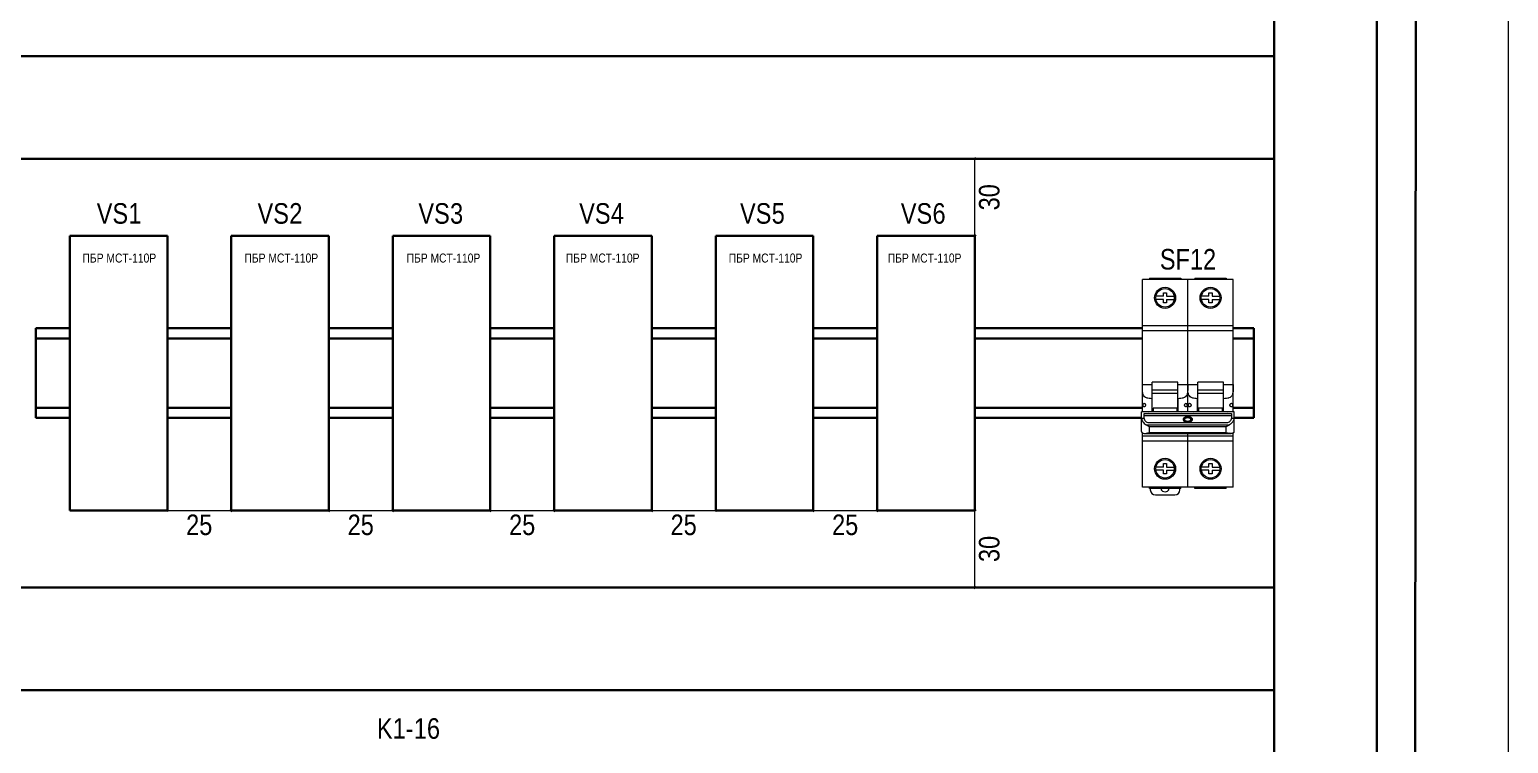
# Model space of a CAD drawing. Header units: millimetres. Extents: x -6000 to 26000, y -6000 to 26000.
# Drawn here: x 85.9 to 166.1, y -5174.4 to -5135.7 of the extents above; entities that cross this region are included whole.
import ezdxf

# ---------------------------------------------------------------- set-up
doc = ezdxf.new("R2010")
doc.units = ezdxf.units.MM
doc.header["$MEASUREMENT"] = 0
for name, color, linetype, lineweight in [('Чертеж и Рисунок_Ном._пера__1', 7, 'Continuous', 15), ('Чертеж и Рисунок_Ном._пера__21', 7, 'Continuous', 30), ('Чертеж и Рисунок_Ном._пера__7', 7, 'Continuous', 15)]:
    doc.layers.add(name, color=color, linetype=linetype, lineweight=lineweight)
for name, color, linetype, lineweight, true_color in [('Чертеж и Рисунок_Ном._пера__25', 7, 'Continuous', 0, 0x5555ff), ('Чертеж и Рисунок_Ном._пера__65', 7, 'Continuous', 40, 0x83aefe), ('Чертеж и Рисунок_Ном._пера__85', 7, 'Continuous', 5, 0x66b7ff)]:
    doc.layers.add(name, color=color, linetype=linetype, lineweight=lineweight, true_color=true_color)
doc.styles.add('СГЕНЕРИР_СТИЛЬ_1', font='')
doc.styles.get('СГЕНЕРИР_СТИЛЬ_1').set_extended_font_data('Arial Narrow')

msp = doc.modelspace()

# ---------------------------------------------------------------- linework, layer by layer
at = {"layer": 'Чертеж и Рисунок_Ном._пера__21', "color": 7, "linetype": 'Continuous', "lineweight": 30}
for p, q in [((161.043, -5106.529), (160.93, -5356.909)), ((153.36, -5212.235), (153.36, -5114.548)), ((158.924, -5114.548), (158.924, -5212.235)), ((85.187, -5137.132), (153.36, -5137.132)), ((153.36, -5137.132), (153.36, -5142.696)), ((153.36, -5142.696), (85.187, -5142.696)), ((88.123, -5146.869), (93.409, -5146.869)), ((88.123, -5161.753), (88.123, -5146.869)), ((93.409, -5146.869), (93.409, -5161.753)), ((96.87, -5146.869), (102.155, -5146.869)), ((96.87, -5161.753), (96.87, -5146.869)), ((102.155, -5146.869), (102.155, -5161.753)), ((105.617, -5146.869), (110.903, -5146.869)), ((105.617, -5161.753), (105.617, -5146.869)), ((110.903, -5146.869), (110.903, -5161.753)), ((114.365, -5146.869), (119.65, -5146.869)), ((114.365, -5161.753), (114.365, -5146.869)), ((119.65, -5146.869), (119.65, -5161.753)), ((123.112, -5146.869), (128.398, -5146.869)), ((123.112, -5161.753), (123.112, -5146.869)), ((128.398, -5146.869), (128.398, -5161.753)), ((131.86, -5146.869), (137.145, -5146.869)), ((131.86, -5161.753), (131.86, -5146.869)), ((137.145, -5146.869), (137.145, -5161.753)), ((86.292, -5151.877), (88.1, -5151.877)), ((86.292, -5156.745), (86.292, -5151.877)), ((86.292, -5152.433), (88.1, -5152.433)), ((96.87, -5151.877), (93.408, -5151.877)), ((96.87, -5152.433), (93.408, -5152.433)), ((105.617, -5151.877), (102.155, -5151.877)), ((105.617, -5152.433), (102.155, -5152.433)), ((114.365, -5151.877), (110.903, -5151.877)), ((114.365, -5152.433), (110.903, -5152.433)), ((123.112, -5151.877), (119.65, -5151.877)), ((123.112, -5152.433), (119.65, -5152.433)), ((131.86, -5151.877), (128.398, -5151.877)), ((131.86, -5152.433), (128.398, -5152.433)), ((137.145, -5151.877), (146.225, -5151.877)), ((137.145, -5152.433), (146.225, -5152.433)), ((151.149, -5151.877), (152.264, -5151.877)), ((151.149, -5152.433), (152.264, -5152.433)), ((152.264, -5156.745), (152.264, -5151.877)), ((88.112, -5156.189), (86.292, -5156.189)), ((93.408, -5156.189), (96.87, -5156.189)), ((102.155, -5156.189), (105.617, -5156.189)), ((110.903, -5156.189), (114.365, -5156.189)), ((119.65, -5156.189), (123.112, -5156.189)), ((128.398, -5156.189), (131.86, -5156.189)), ((146.225, -5156.189), (137.145, -5156.189)), ((152.264, -5156.189), (151.149, -5156.189)), ((88.119, -5156.745), (86.292, -5156.745)), ((93.415, -5156.745), (96.87, -5156.745)), ((102.162, -5156.745), (105.617, -5156.745)), ((110.91, -5156.745), (114.365, -5156.745)), ((119.657, -5156.745), (123.112, -5156.745)), ((128.405, -5156.745), (131.86, -5156.745)), ((146.183, -5156.745), (137.145, -5156.745)), ((152.264, -5156.745), (151.191, -5156.745)), ((93.409, -5161.753), (88.123, -5161.753)), ((102.155, -5161.753), (96.87, -5161.753)), ((110.903, -5161.753), (105.617, -5161.753)), ((119.65, -5161.753), (114.365, -5161.753)), ((128.398, -5161.753), (123.112, -5161.753)), ((137.145, -5161.753), (131.86, -5161.753)), ((85.187, -5165.926), (153.36, -5165.926)), ((153.36, -5165.926), (153.36, -5171.49)), ((153.36, -5171.49), (85.187, -5171.49))]:
    msp.add_line(p, q, dxfattribs=at)
at = {"layer": 'Чертеж и Рисунок_Ном._пера__65', "color": 161, "linetype": 'Continuous', "lineweight": 40, "true_color": 0x83aefe}
for p, q in [((137.18, -5142.731), (137.111, -5142.661)), ((137.111, -5146.834), (137.18, -5146.904)), ((93.444, -5161.718), (93.374, -5161.788)), ((96.835, -5161.788), (96.904, -5161.718)), ((102.19, -5161.718), (102.121, -5161.788)), ((105.582, -5161.788), (105.652, -5161.718)), ((110.938, -5161.718), (110.868, -5161.788)), ((114.33, -5161.788), (114.399, -5161.718)), ((119.685, -5161.718), (119.616, -5161.788)), ((123.077, -5161.788), (123.147, -5161.718)), ((128.433, -5161.718), (128.363, -5161.788)), ((131.825, -5161.788), (131.894, -5161.718)), ((137.18, -5161.788), (137.111, -5161.718)), ((137.111, -5165.891), (137.18, -5165.961))]:
    msp.add_line(p, q, dxfattribs=at)
at = {"layer": 'Чертеж и Рисунок_Ном._пера__7', "color": 7, "linetype": 'Continuous', "lineweight": 15}
for p, q in [((146.225, -5156.418), (146.225, -5149.234)), ((151.149, -5149.234), (146.225, -5149.234)), ((146.608, -5149.164), (146.608, -5149.234)), ((146.608, -5149.164), (148.305, -5149.164)), ((148.305, -5149.164), (148.305, -5149.234)), ((148.687, -5156.418), (148.687, -5149.234)), ((149.07, -5149.164), (149.07, -5149.234)), ((149.07, -5149.164), (150.767, -5149.164)), ((150.767, -5149.164), (150.767, -5149.234)), ((150.767, -5149.164), (150.767, -5149.234)), ((151.149, -5156.418), (151.149, -5149.234)), ((147.373, -5150.152), (146.962, -5150.152)), ((147.373, -5150.152), (147.373, -5149.957)), ((147.373, -5149.957), (147.54, -5149.957)), ((147.54, -5149.957), (147.54, -5150.152)), ((147.54, -5150.152), (147.95, -5150.152)), ((149.835, -5150.152), (149.425, -5150.152)), ((149.835, -5150.152), (149.835, -5149.957)), ((149.835, -5149.957), (150.002, -5149.957)), ((150.002, -5149.957), (150.002, -5150.152)), ((150.002, -5150.152), (150.412, -5150.152)), ((147.373, -5150.319), (146.962, -5150.319)), ((147.373, -5150.514), (147.373, -5150.319)), ((147.54, -5150.514), (147.373, -5150.514)), ((147.54, -5150.319), (147.54, -5150.514)), ((147.54, -5150.319), (147.95, -5150.319)), ((149.835, -5150.319), (149.425, -5150.319)), ((149.835, -5150.514), (149.835, -5150.319)), ((150.002, -5150.514), (149.835, -5150.514)), ((150.002, -5150.319), (150.002, -5150.514)), ((150.002, -5150.319), (150.412, -5150.319)), ((146.225, -5151.738), (151.149, -5151.738)), ((151.149, -5152.016), (146.225, -5152.016)), ((146.225, -5154.935), (146.761, -5154.935)), ((146.761, -5156.418), (146.761, -5154.797)), ((148.152, -5154.797), (146.761, -5154.797)), ((148.152, -5156.418), (148.152, -5154.797)), ((148.152, -5154.935), (149.223, -5154.935)), ((150.614, -5154.797), (149.223, -5154.797)), ((149.223, -5156.418), (149.223, -5154.797)), ((150.614, -5156.418), (150.614, -5154.797)), ((150.614, -5154.935), (151.149, -5154.935)), ((146.754, -5156.397), (146.754, -5155.7)), ((146.761, -5155.7), (146.754, -5155.7)), ((146.761, -5155.229), (148.152, -5155.229)), ((146.761, -5155.401), (148.152, -5155.401)), ((148.159, -5155.7), (148.152, -5155.7)), ((148.159, -5156.397), (148.159, -5155.7)), ((149.223, -5155.7), (149.216, -5155.7)), ((149.216, -5156.397), (149.216, -5155.7)), ((149.223, -5155.229), (150.614, -5155.229)), ((149.223, -5155.401), (150.614, -5155.401)), ((150.621, -5155.7), (150.614, -5155.7)), ((150.621, -5156.397), (150.621, -5155.7)), ((146.183, -5157.473), (146.183, -5156.418)), ((151.191, -5156.418), (146.183, -5156.418)), ((146.323, -5156.778), (146.323, -5156.503)), ((146.323, -5156.503), (151.052, -5156.503)), ((146.323, -5156.613), (151.052, -5156.613)), ((146.754, -5156.397), (146.761, -5156.397)), ((146.802, -5156.21), (146.802, -5156.418)), ((148.11, -5156.21), (146.802, -5156.21)), ((148.11, -5156.418), (148.11, -5156.21)), ((148.152, -5156.397), (148.159, -5156.397)), ((149.216, -5156.397), (149.223, -5156.397)), ((150.572, -5156.21), (149.265, -5156.21)), ((149.265, -5156.21), (149.265, -5156.418)), ((150.572, -5156.418), (150.572, -5156.21)), ((150.614, -5156.397), (150.621, -5156.397)), ((151.052, -5156.503), (151.052, -5156.778)), ((151.191, -5157.473), (151.191, -5156.418)), ((146.183, -5156.76), (146.323, -5156.76)), ((146.427, -5157.123), (150.948, -5157.123)), ((146.573, -5156.995), (150.802, -5156.995)), ((146.601, -5157.221), (146.601, -5157.526)), ((150.774, -5157.221), (146.601, -5157.221)), ((148.52, -5156.882), (148.52, -5156.827)), ((148.854, -5156.882), (148.854, -5156.827)), ((150.774, -5157.526), (150.774, -5157.221)), ((151.052, -5156.76), (151.191, -5156.76)), ((146.225, -5160.501), (146.225, -5157.559)), ((146.225, -5157.719), (151.149, -5157.719)), ((151.149, -5157.997), (146.225, -5157.997)), ((146.334, -5157.583), (146.427, -5157.577)), ((146.334, -5157.583), (151.04, -5157.583)), ((146.427, -5157.577), (150.948, -5157.577)), ((146.601, -5157.526), (150.774, -5157.526)), ((148.687, -5160.501), (148.687, -5157.583)), ((151.04, -5157.583), (150.948, -5157.577)), ((151.149, -5160.501), (151.149, -5157.558)), ((147.373, -5159.416), (146.962, -5159.416)), ((147.373, -5159.583), (146.962, -5159.583)), ((147.373, -5159.221), (147.54, -5159.221)), ((147.373, -5159.416), (147.373, -5159.221)), ((147.373, -5159.778), (147.373, -5159.583)), ((147.54, -5159.778), (147.373, -5159.778)), ((147.54, -5159.221), (147.54, -5159.416)), ((147.54, -5159.416), (147.95, -5159.416)), ((147.54, -5159.583), (147.95, -5159.583)), ((147.54, -5159.583), (147.54, -5159.778)), ((149.835, -5159.416), (149.425, -5159.416)), ((149.835, -5159.583), (149.425, -5159.583)), ((149.835, -5159.221), (150.002, -5159.221)), ((149.835, -5159.416), (149.835, -5159.221)), ((149.835, -5159.778), (149.835, -5159.583)), ((150.002, -5159.778), (149.835, -5159.778)), ((150.002, -5159.221), (150.002, -5159.416)), ((150.002, -5159.416), (150.412, -5159.416)), ((150.002, -5159.583), (150.412, -5159.583)), ((150.002, -5159.583), (150.002, -5159.778)), ((151.149, -5160.501), (146.225, -5160.501)), ((146.608, -5160.571), (146.608, -5160.501)), ((148.305, -5160.571), (146.608, -5160.571)), ((146.656, -5160.571), (146.656, -5160.64)), ((148.256, -5160.64), (148.256, -5160.571)), ((148.305, -5160.571), (148.305, -5160.501)), ((149.07, -5160.571), (149.07, -5160.501)), ((150.767, -5160.571), (149.07, -5160.571)), ((150.767, -5160.571), (150.767, -5160.501)), ((146.935, -5160.918), (147.978, -5160.918))]:
    msp.add_line(p, q, dxfattribs=at)
at = {"layer": 'Чертеж и Рисунок_Ном._пера__7', "color": 7, "linetype": 'Continuous', "lineweight": 15, "flags": 128}
for points in [[(146.754, -5155.7), (146.675, -5155.697), (146.598, -5155.69), (146.525, -5155.677), (146.491, -5155.668), (146.458, -5155.658), (146.4, -5155.631), (146.35, -5155.596), (146.31, -5155.554), (146.28, -5155.503), (146.258, -5155.446), (146.244, -5155.383), (146.234, -5155.315), (146.229, -5155.244), (146.226, -5155.169), (146.225, -5155.093), (146.225, -5155.014), (146.225, -5154.935)], [(148.687, -5154.935), (148.687, -5155.014), (148.687, -5155.093), (148.686, -5155.169), (148.683, -5155.244), (148.678, -5155.315), (148.669, -5155.383), (148.654, -5155.446), (148.632, -5155.503), (148.602, -5155.554), (148.562, -5155.596), (148.513, -5155.631), (148.454, -5155.658), (148.422, -5155.668), (148.387, -5155.677), (148.315, -5155.69), (148.238, -5155.697), (148.159, -5155.7)], [(149.216, -5155.7), (149.137, -5155.697), (149.06, -5155.69), (148.987, -5155.677), (148.953, -5155.668), (148.92, -5155.658), (148.862, -5155.631), (148.812, -5155.596), (148.772, -5155.554), (148.742, -5155.503), (148.72, -5155.446), (148.706, -5155.383), (148.696, -5155.315), (148.691, -5155.244), (148.689, -5155.169), (148.688, -5155.093), (148.687, -5155.014), (148.687, -5154.935)], [(151.149, -5154.935), (151.149, -5155.014), (151.149, -5155.093), (151.148, -5155.169), (151.145, -5155.244), (151.14, -5155.315), (151.131, -5155.383), (151.116, -5155.446), (151.094, -5155.503), (151.064, -5155.554), (151.024, -5155.596), (150.975, -5155.631), (150.916, -5155.658), (150.884, -5155.668), (150.849, -5155.677), (150.777, -5155.69), (150.7, -5155.697), (150.621, -5155.7)], [(146.266, -5156.049), (146.267, -5156.028), (146.269, -5156.009), (146.274, -5155.991), (146.28, -5155.977), (146.288, -5155.965), (146.297, -5155.957), (146.307, -5155.953), (146.319, -5155.951)], [(146.319, -5156.146), (146.307, -5156.144), (146.297, -5156.14), (146.288, -5156.132), (146.28, -5156.12), (146.274, -5156.106), (146.269, -5156.088), (146.267, -5156.069), (146.266, -5156.049)], [(146.319, -5155.951), (146.345, -5155.958), (146.359, -5155.966), (146.372, -5155.976), (146.384, -5155.99), (146.395, -5156.007), (146.403, -5156.027), (146.405, -5156.049)], [(146.405, -5156.049), (146.403, -5156.07), (146.395, -5156.09), (146.384, -5156.107), (146.372, -5156.121), (146.359, -5156.131), (146.345, -5156.139), (146.319, -5156.146)], [(146.54, -5156.417), (146.644, -5156.402), (146.754, -5156.397)], [(148.159, -5156.397), (148.268, -5156.402), (148.372, -5156.417)], [(148.507, -5156.049), (148.51, -5156.027), (148.518, -5156.007), (148.528, -5155.99), (148.541, -5155.976), (148.554, -5155.966), (148.567, -5155.958), (148.594, -5155.951)], [(148.594, -5156.146), (148.567, -5156.139), (148.554, -5156.131), (148.541, -5156.121), (148.528, -5156.107), (148.518, -5156.09), (148.51, -5156.07), (148.507, -5156.049)], [(148.594, -5155.951), (148.605, -5155.953), (148.615, -5155.957), (148.625, -5155.965), (148.633, -5155.977), (148.639, -5155.991), (148.643, -5156.009), (148.646, -5156.028), (148.647, -5156.049)], [(148.647, -5156.049), (148.646, -5156.069), (148.643, -5156.088), (148.639, -5156.106), (148.633, -5156.12), (148.625, -5156.132), (148.615, -5156.14), (148.605, -5156.144), (148.594, -5156.146)], [(148.728, -5156.049), (148.729, -5156.028), (148.731, -5156.009), (148.736, -5155.991), (148.742, -5155.977), (148.75, -5155.965), (148.759, -5155.957), (148.769, -5155.953), (148.781, -5155.951)], [(148.781, -5156.146), (148.769, -5156.144), (148.759, -5156.14), (148.75, -5156.132), (148.742, -5156.12), (148.736, -5156.106), (148.731, -5156.088), (148.729, -5156.069), (148.728, -5156.049)], [(148.781, -5155.951), (148.807, -5155.958), (148.821, -5155.966), (148.834, -5155.976), (148.846, -5155.99), (148.857, -5156.007), (148.865, -5156.027), (148.867, -5156.049)], [(148.867, -5156.049), (148.865, -5156.07), (148.857, -5156.09), (148.846, -5156.107), (148.834, -5156.121), (148.821, -5156.131), (148.807, -5156.139), (148.781, -5156.146)], [(149.002, -5156.417), (149.106, -5156.402), (149.216, -5156.397)], [(150.621, -5156.397), (150.73, -5156.402), (150.834, -5156.417)], [(150.969, -5156.049), (150.972, -5156.027), (150.98, -5156.007), (150.99, -5155.99), (151.003, -5155.976), (151.016, -5155.966), (151.029, -5155.958), (151.056, -5155.951)], [(150.969, -5156.049), (150.972, -5156.027), (150.98, -5156.007), (150.99, -5155.99), (151.003, -5155.976), (151.016, -5155.966), (151.029, -5155.958), (151.056, -5155.951)], [(151.056, -5156.146), (151.029, -5156.139), (151.016, -5156.131), (151.003, -5156.121), (150.99, -5156.107), (150.98, -5156.09), (150.972, -5156.07), (150.969, -5156.049)], [(151.056, -5156.146), (151.029, -5156.139), (151.016, -5156.131), (151.003, -5156.121), (150.99, -5156.107), (150.98, -5156.09), (150.972, -5156.07), (150.969, -5156.049)], [(151.056, -5155.951), (151.067, -5155.953), (151.078, -5155.957), (151.087, -5155.965), (151.095, -5155.977), (151.101, -5155.991), (151.105, -5156.009), (151.108, -5156.028), (151.109, -5156.049)], [(151.056, -5155.951), (151.067, -5155.953), (151.078, -5155.957), (151.087, -5155.965), (151.095, -5155.977), (151.101, -5155.991), (151.105, -5156.009), (151.108, -5156.028), (151.109, -5156.049)], [(151.109, -5156.049), (151.108, -5156.069), (151.105, -5156.088), (151.101, -5156.106), (151.095, -5156.12), (151.087, -5156.132), (151.078, -5156.14), (151.067, -5156.144), (151.056, -5156.146)], [(151.109, -5156.049), (151.108, -5156.069), (151.105, -5156.088), (151.101, -5156.106), (151.095, -5156.12), (151.087, -5156.132), (151.078, -5156.14), (151.067, -5156.144), (151.056, -5156.146)], [(146.183, -5156.76), (146.185, -5156.781), (146.188, -5156.802), (146.194, -5156.825), (146.202, -5156.849), (146.213, -5156.873), (146.225, -5156.897), (146.254, -5156.947), (146.29, -5156.995), (146.331, -5157.042), (146.376, -5157.085), (146.427, -5157.123)], [(146.323, -5156.778), (146.328, -5156.813), (146.334, -5156.831), (146.342, -5156.849), (146.365, -5156.885), (146.396, -5156.919), (146.433, -5156.95), (146.476, -5156.974), (146.523, -5156.989), (146.573, -5156.995)], [(146.601, -5157.221), (146.513, -5157.176), (146.427, -5157.123)], [(148.687, -5156.673), (148.638, -5156.676), (148.591, -5156.685), (148.548, -5156.699), (148.51, -5156.718), (148.479, -5156.742), (148.456, -5156.768), (148.448, -5156.782), (148.442, -5156.797), (148.438, -5156.812), (148.437, -5156.827)], [(148.437, -5156.827), (148.438, -5156.842), (148.442, -5156.857), (148.448, -5156.872), (148.456, -5156.886), (148.479, -5156.913), (148.51, -5156.936), (148.548, -5156.955), (148.591, -5156.97), (148.638, -5156.978), (148.687, -5156.981)], [(148.441, -5156.854), (148.449, -5156.835), (148.461, -5156.816), (148.476, -5156.799), (148.496, -5156.783), (148.518, -5156.768), (148.544, -5156.756), (148.601, -5156.737)], [(148.52, -5156.827), (148.521, -5156.817), (148.524, -5156.807), (148.533, -5156.788), (148.548, -5156.77), (148.569, -5156.754), (148.595, -5156.742), (148.623, -5156.732), (148.655, -5156.726), (148.687, -5156.724)], [(148.687, -5156.93), (148.655, -5156.928), (148.623, -5156.922), (148.595, -5156.913), (148.569, -5156.9), (148.548, -5156.884), (148.533, -5156.866), (148.524, -5156.847), (148.521, -5156.837), (148.52, -5156.827)], [(148.52, -5156.882), (148.522, -5156.895), (148.526, -5156.908), (148.533, -5156.921), (148.542, -5156.933), (148.568, -5156.954), (148.602, -5156.97)], [(148.938, -5156.827), (148.936, -5156.812), (148.933, -5156.797), (148.927, -5156.782), (148.919, -5156.768), (148.895, -5156.742), (148.864, -5156.718), (148.826, -5156.699), (148.783, -5156.685), (148.736, -5156.676), (148.687, -5156.673)], [(148.687, -5156.724), (148.72, -5156.726), (148.751, -5156.732), (148.78, -5156.742), (148.805, -5156.754), (148.826, -5156.77), (148.841, -5156.788), (148.851, -5156.807), (148.853, -5156.817), (148.854, -5156.827)], [(148.687, -5156.981), (148.736, -5156.978), (148.783, -5156.97), (148.826, -5156.955), (148.864, -5156.936), (148.895, -5156.913), (148.919, -5156.886), (148.927, -5156.872), (148.933, -5156.857), (148.936, -5156.842), (148.938, -5156.827)], [(148.854, -5156.827), (148.853, -5156.837), (148.851, -5156.847), (148.841, -5156.866), (148.826, -5156.884), (148.805, -5156.9), (148.78, -5156.913), (148.751, -5156.922), (148.72, -5156.928), (148.687, -5156.93)], [(148.772, -5156.97), (148.806, -5156.954), (148.832, -5156.933), (148.842, -5156.921), (148.849, -5156.908), (148.853, -5156.895), (148.854, -5156.882)], [(148.773, -5156.737), (148.83, -5156.756), (148.856, -5156.768), (148.879, -5156.783), (148.898, -5156.799), (148.914, -5156.816), (148.926, -5156.835), (148.934, -5156.854)], [(150.948, -5157.123), (150.862, -5157.176), (150.774, -5157.221)], [(150.802, -5156.995), (150.851, -5156.989), (150.899, -5156.974), (150.942, -5156.95), (150.979, -5156.919), (151.009, -5156.885), (151.032, -5156.849), (151.041, -5156.831), (151.047, -5156.813), (151.052, -5156.778)], [(151.191, -5156.76), (151.19, -5156.781), (151.186, -5156.802), (151.18, -5156.825), (151.172, -5156.849), (151.162, -5156.873), (151.15, -5156.897), (151.12, -5156.947), (151.085, -5156.995), (151.044, -5157.042), (150.998, -5157.085), (150.948, -5157.123)], [(146.183, -5157.473), (146.186, -5157.501), (146.19, -5157.513), (146.194, -5157.525), (146.201, -5157.535), (146.208, -5157.544), (146.216, -5157.552), (146.226, -5157.559), (146.248, -5157.571), (146.274, -5157.578), (146.302, -5157.582), (146.334, -5157.583)], [(146.427, -5157.577), (146.47, -5157.571), (146.513, -5157.559), (146.557, -5157.544), (146.601, -5157.526)], [(150.774, -5157.526), (150.818, -5157.544), (150.862, -5157.559), (150.905, -5157.571), (150.948, -5157.577)], [(151.191, -5157.473), (151.188, -5157.501), (151.185, -5157.513), (151.18, -5157.525), (151.174, -5157.535), (151.167, -5157.544), (151.158, -5157.552), (151.149, -5157.559), (151.127, -5157.571), (151.101, -5157.578), (151.072, -5157.582), (151.04, -5157.583)]]:
    msp.add_lwpolyline(points, dxfattribs=at)
at = {"layer": 'Чертеж и Рисунок_Ном._пера__7', "color": 7, "linetype": 'Continuous', "lineweight": 15}
for centre, radius in [((147.456, -5150.235), 0.57), ((147.456, -5150.235), 0.501), ((149.918, -5150.235), 0.57), ((149.918, -5150.235), 0.501), ((147.456, -5159.499), 0.57), ((147.456, -5159.499), 0.501), ((149.918, -5159.499), 0.57), ((149.918, -5159.499), 0.501)]:
    msp.add_circle(centre, radius, dxfattribs=at)
for centre, radius, start, end in [((146.935, -5160.64), 0.278, 180, 270), ((147.456, -5160.501), 0.246, 203.94261, 335.99634), ((147.978, -5160.64), 0.278, 270, 0)]:
    msp.add_arc(centre, radius, start, end, dxfattribs=at)
at = {"layer": 'Чертеж и Рисунок_Ном._пера__85', "color": 151, "linetype": 'Continuous', "lineweight": 5, "true_color": 0x66b7ff}
for p, q in [((166.055, -5356.909), (166.055, -5106.529)), ((137.211, -5142.696), (137.08, -5142.696)), ((137.145, -5142.696), (137.145, -5142.644)), ((137.145, -5146.869), (137.145, -5142.696)), ((137.211, -5146.869), (137.08, -5146.869)), ((137.145, -5146.921), (137.145, -5146.869)), ((93.357, -5161.753), (93.409, -5161.753)), ((93.409, -5161.818), (93.409, -5161.688)), ((93.409, -5161.753), (96.87, -5161.753)), ((96.87, -5161.818), (96.87, -5161.688)), ((96.87, -5161.753), (96.922, -5161.753)), ((102.103, -5161.753), (102.155, -5161.753)), ((102.155, -5161.818), (102.155, -5161.688)), ((102.155, -5161.753), (105.617, -5161.753)), ((105.617, -5161.818), (105.617, -5161.688)), ((105.617, -5161.753), (105.669, -5161.753)), ((110.851, -5161.753), (110.903, -5161.753)), ((110.903, -5161.818), (110.903, -5161.688)), ((110.903, -5161.753), (114.365, -5161.753)), ((114.365, -5161.818), (114.365, -5161.688)), ((114.365, -5161.753), (114.417, -5161.753)), ((119.598, -5161.753), (119.65, -5161.753)), ((119.65, -5161.818), (119.65, -5161.688)), ((119.65, -5161.753), (123.112, -5161.753)), ((123.112, -5161.818), (123.112, -5161.688)), ((123.112, -5161.753), (123.164, -5161.753)), ((128.346, -5161.753), (128.398, -5161.753)), ((128.398, -5161.818), (128.398, -5161.688)), ((128.398, -5161.753), (131.86, -5161.753)), ((131.86, -5161.818), (131.86, -5161.688)), ((131.86, -5161.753), (131.912, -5161.753)), ((137.211, -5161.753), (137.08, -5161.753)), ((137.145, -5161.753), (137.145, -5161.701)), ((137.145, -5165.926), (137.145, -5161.753)), ((137.211, -5165.926), (137.08, -5165.926)), ((137.145, -5165.978), (137.145, -5165.926))]:
    msp.add_line(p, q, dxfattribs=at)

# ---------------------------------------------------------------- texts
at = {"layer": 'Чертеж и Рисунок_Ном._пера__1', "color": 7, "linetype": 'Continuous', "lineweight": 15, "attachment_point": 7, "style": 'СГЕНЕРИР_СТИЛЬ_1'}
for s, insert, char_height in [('\\A1;{\\pql;\\fArial Narrow|b0|i0|c204|p34;VS}', (89.584, -5146.234), 1.1128), ('\\A1;{\\pql;\\fArial Narrow|b0|i0|c204|p34;1}', (91.301, -5146.214), 1.1128), ('\\A1;{\\pql;\\fArial Narrow|b0|i0|c204|p34;VS}', (98.295, -5146.234), 1.1128), ('\\A1;{\\pql;\\fArial Narrow|b0|i0|c204|p34;2}', (100.013, -5146.214), 1.1128), ('\\A1;{\\pql;\\fArial Narrow|b0|i0|c204|p34;VS}', (107.007, -5146.234), 1.1128), ('\\A1;{\\pql;\\fArial Narrow|b0|i0|c204|p34;3}', (108.724, -5146.234), 1.1128), ('\\A1;{\\pql;\\fArial Narrow|b0|i0|c204|p34;VS}', (115.718, -5146.234), 1.1128), ('\\A1;{\\pql;\\fArial Narrow|b0|i0|c204|p34;4}', (117.436, -5146.214), 1.1128), ('\\A1;{\\pql;\\fArial Narrow|b0|i0|c204|p34;VS}', (124.43, -5146.234), 1.1128), ('\\A1;{\\pql;\\fArial Narrow|b0|i0|c204|p34;5}', (126.147, -5146.233), 1.1128), ('\\A1;{\\pql;\\fArial Narrow|b0|i0|c204|p34;VS}', (133.141, -5146.234), 1.1128), ('\\A1;{\\pql;\\fArial Narrow|b0|i0|c204|p34;6}', (134.859, -5146.233), 1.1128), ('\\A1;{\\pql;\\fArial Narrow|b0|i0|c204|p34;ПБР МСТ-110Р}', (88.812, -5148.329), 0.48685), ('\\A1;{\\pql;\\fArial Narrow|b0|i0|c204|p34;ПБР МСТ-110Р}', (97.586, -5148.329), 0.48685), ('\\A1;{\\pql;\\fArial Narrow|b0|i0|c204|p34;ПБР МСТ-110Р}', (106.369, -5148.329), 0.48685), ('\\A1;{\\pql;\\fArial Narrow|b0|i0|c204|p34;ПБР МСТ-110Р}', (114.994, -5148.329), 0.48685), ('\\A1;{\\pql;\\fArial Narrow|b0|i0|c204|p34;ПБР МСТ-110Р}', (123.817, -5148.329), 0.48685), ('\\A1;{\\pql;\\fArial Narrow|b0|i0|c204|p34;ПБР МСТ-110Р}', (132.432, -5148.329), 0.48685), ('\\A1;{\\pql;\\fArial Narrow|b0|i0|c204|p34;SF12}', (147.174, -5148.716), 1.1128), ('\\A1;{\\pql;\\fArial Narrow|b0|i0|c204|p34;K1-}', (104.762, -5174.127), 1.1128), ('\\A1;{\\pql;\\fArial Narrow|b0|i0|c204|p34;16}', (106.762, -5174.146), 1.1128)]:
    msp.add_mtext(s, dxfattribs=dict(at, insert=insert, char_height=char_height))
at = {"layer": 'Чертеж и Рисунок_Ном._пера__25', "color": 173, "linetype": 'Continuous', "lineweight": 0, "true_color": 0x5555ff, "char_height": 1.1128, "attachment_point": 7, "rotation": 90, "style": 'СГЕНЕРИР_СТИЛЬ_1'}
for insert in [(138.5, -5145.495), (138.5, -5164.552)]:
    msp.add_mtext('\\A1;{\\pql;\\fArial Narrow|b0|i0|c204|p34;30}', dxfattribs=dict(at, insert=insert))
at = {"layer": 'Чертеж и Рисунок_Ном._пера__25', "color": 173, "linetype": 'Continuous', "lineweight": 0, "true_color": 0x5555ff, "char_height": 1.1128, "attachment_point": 7, "style": 'СГЕНЕРИР_СТИЛЬ_1'}
for insert in [(94.427, -5163.107), (103.174, -5163.107), (111.922, -5163.107), (120.669, -5163.107), (129.417, -5163.107)]:
    msp.add_mtext('\\A1;{\\pql;\\fArial Narrow|b0|i0|c204|p34;25}', dxfattribs=dict(at, insert=insert))

doc.saveas('drawing.dxf')
